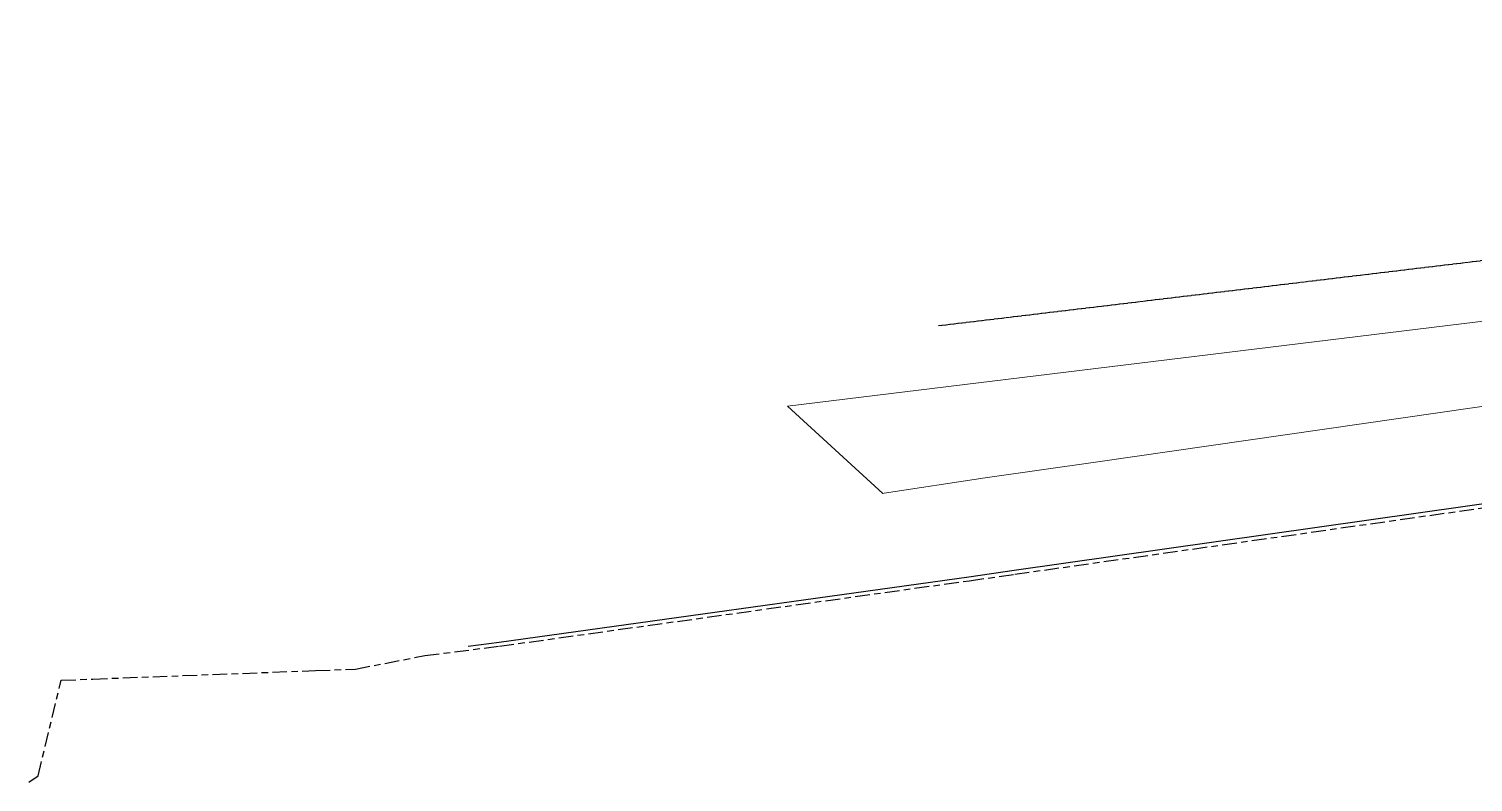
# Model space of a CAD drawing. Header units: metres. Extents: x 259786 to 261372, y 6264838 to 6265913.
# Drawn here: x 259786.3 to 260181.9, y 6265291.5 to 6265497.7 of the extents above; entities that cross this region are included whole.
import ezdxf

# ---------------------------------------------------------------- set-up
doc = ezdxf.new("R2010")
doc.units = ezdxf.units.M
doc.linetypes.add('Cable Exist OH', pattern=[1, 1, 0])
doc.linetypes.add('Cable Exist UG', pattern=[8.2, 4, -1.2, 1.8, -1.2])
doc.layers.add('Cadastre Land Parcels_SP_EXT', color=9, linetype='Continuous', lineweight=5)
doc.layers.add('Mains_HV_EXT', color=7, linetype='Continuous')
doc.styles.get("Standard").update_dxf_attribs({"font": 'arial.ttf'})
doc.linetypes.add('Cable E UG', pattern='A,6,-0.5,["E",Standard,S=1.7,R=0,X=0.5,Y=-1],-2.9', length=9.4)

msp = doc.modelspace()

# ---------------------------------------------------------------- linework, layer by layer
at = {"layer": 'Cadastre Land Parcels_SP_EXT', "linetype": 'Continuous'}
msp.add_lwpolyline([(260202.62, 6265419.86), (259994.13, 6265394.46), (260020.19, 6265370.53), (260020.55, 6265370.59), (260048.28, 6265374.76), (260078.49, 6265379.06), (260203.24, 6265397.05)], dxfattribs=at)
at = {"layer": 'Mains_HV_EXT', "linetype": 'Cable Exist OH'}
msp.add_lwpolyline([(260406.65, 6265497.74), (260381.6, 6265479.06), (260341.92, 6265473.74), (260305.62, 6265468.87), (260272.93, 6265464.48), (260231.33, 6265456), (260196.97, 6265435.75), (260152.05, 6265430.36), (260109.04, 6265425.2), (260080.07, 6265421.73), (260035.42, 6265416.38)], dxfattribs=at)
at = {"layer": 'Mains_HV_EXT', "linetype": 'Cable E UG'}
msp.add_lwpolyline([(260285.61, 6265377.83), (260260.35, 6265376.51), (260249.83, 6265376.11), (260243.32, 6265375.69), (260227.47, 6265373.62), (260209.37, 6265371.14), (260194.54, 6265369), (260056.23, 6265349.38), (260043.79, 6265347.62), (259915.08, 6265329.69), (259906.59, 6265328.61)], dxfattribs=at)
at = {"layer": 'Mains_HV_EXT', "linetype": 'Cable Exist UG'}
msp.add_lwpolyline([(259786.3, 6265291.47), (259788.81, 6265293.21), (259788.81, 6265293.21), (259795.16, 6265319.36), (259803.84, 6265319.7), (259803.84, 6265319.7), (259864.81, 6265322.01), (259864.81, 6265322.01), (259875.79, 6265322.43), (259894.74, 6265326.11), (259894.74, 6265326.11), (259915.21, 6265328.7), (260043.93, 6265346.63), (260043.93, 6265346.63), (260056.37, 6265348.39), (260194.69, 6265368.01)], dxfattribs=at)

doc.saveas('drawing.dxf')
